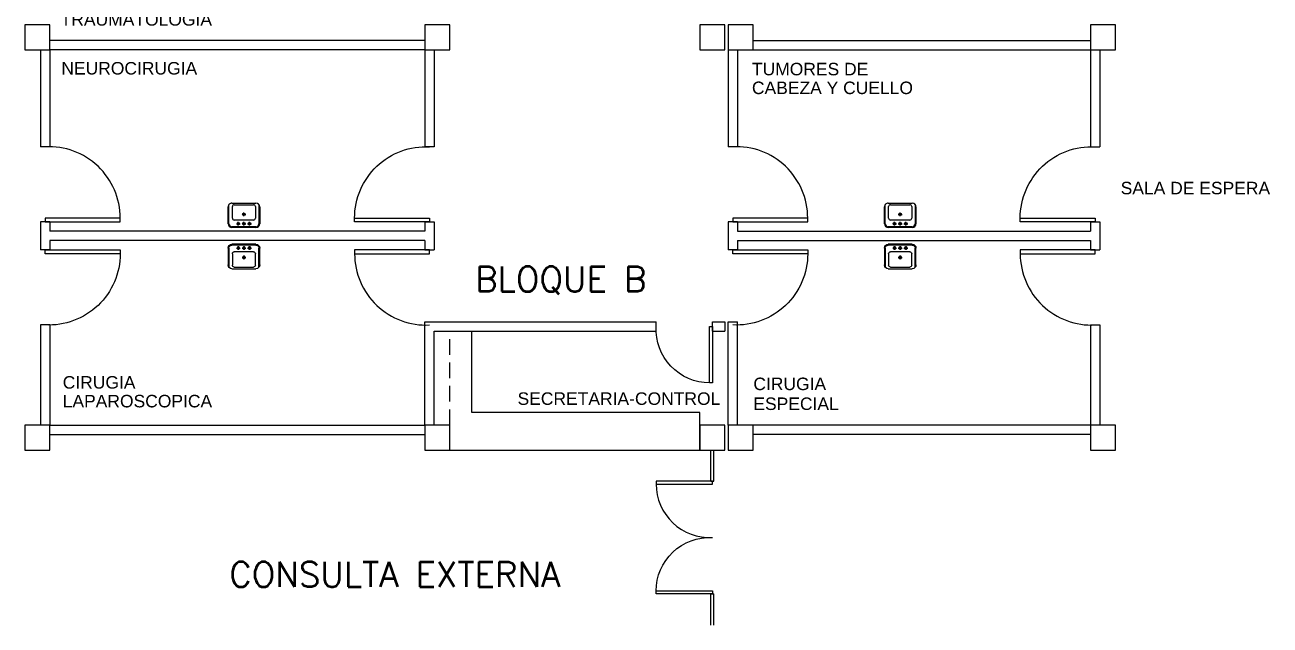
# Model space of a CAD drawing. Header units: metres. Extents: x 51 to 18146, y -212 to 18074.
# Drawn here: x 83.43 to 103.36, y 126.05 to 135.65 of the extents above; entities that cross this region are included whole.
import ezdxf

# ---------------------------------------------------------------- set-up
doc = ezdxf.new("R2010")
doc.units = ezdxf.units.M
doc.linetypes.add('HIDDEN', pattern=[0.375, 0.25, -0.125])
doc.layers.get('0').update_dxf_attribs({"color": 250})
for name, color, linetype in [('COL', 2, 'Continuous'), ('MU', 1, 'Continuous'), ('NO', 250, 'Continuous'), ('PA', 7, 'Continuous'), ('PU', 1, 'Continuous'), ('SA', 1, 'Continuous'), ('TA', 3, 'Continuous')]:
    doc.layers.add(name, color=color, linetype=linetype)
doc.layers.get('0').freeze()
doc.styles.add('ROMANS', font='romans', dxfattribs={"height": 0.13})
doc.styles.get("Standard").update_dxf_attribs({"font": 'arial.ttf'})

# ---------------------------------------------------------------- blocks, each defined once
blk = doc.blocks.new('AS-01')
at = {"color": 0}
for p, q in [((-0.186, 0.232), (0.199, 0.232)), ((-0.186, 0.219), (0.199, 0.219)), ((-0.083, 0.202), (-0.083, 0.142)), ((0.007, 0.202), (0.007, 0.142)), ((0.097, 0.202), (0.097, 0.142)), ((-0.246, -0.098), (-0.246, 0.172)), ((-0.233, -0.135), (-0.233, 0.172)), ((-0.178, -0.103), (-0.178, 0.082)), ((-0.148, 0.112), (0.162, 0.112)), ((-0.053, 0.172), (-0.113, 0.172)), ((0.037, 0.172), (-0.023, 0.172)), ((0.037, 0.022), (-0.023, 0.022)), ((0.007, 0.052), (0.007, -0.008)), ((0.127, 0.172), (0.067, 0.172)), ((0.192, 0.082), (0.192, -0.103)), ((0.247, 0.172), (0.247, -0.135)), ((0.259, 0.172), (0.259, -0.098)), ((0.199, -0.158), (-0.186, -0.158)), ((0.162, -0.133), (-0.148, -0.133))]:
    blk.add_line(p, q, dxfattribs=at)
for centre in [(-0.083, 0.172), (0.007, 0.172), (0.007, 0.022), (0.097, 0.172)]:
    blk.add_circle(centre, 0.02, dxfattribs=at)
for centre, radius, start, end in [((-0.186, 0.172), 0.06, 90, 180), ((-0.186, 0.172), 0.0475, 90, 180), ((0.199, 0.172), 0.06, 0, 90), ((0.199, 0.172), 0.0475, 0, 90), ((-0.148, 0.082), 0.03, 90, 180), ((0.162, 0.082), 0.03, 0, 90), ((-0.186, -0.098), 0.06, 180, 270), ((-0.148, -0.103), 0.03, 180, 270), ((0.162, -0.103), 0.03, 270, 0), ((0.199, -0.098), 0.06, 270, 0)]:
    blk.add_arc(centre, radius, start, end, dxfattribs=at)
blk = doc.blocks.new('-COL40-')
at = {"color": 0}
blk.add_lwpolyline([(-0.2, 0.2), (-0.2, -0.2), (0.2, -0.2), (0.2, 0.2)], close=True, dxfattribs=at)
blk = doc.blocks.new('P-IZ')
at = {"color": 0}
blk.add_lwpolyline([(0.05, 1), (0.05, 0), (0, 0), (0, 1), (0.05, 1, -0.429311), (1, 0, -3.280951)], format="xyb", dxfattribs=at)
blk = doc.blocks.new('P-DE')
at = {"color": 0}
blk.add_lwpolyline([(-0.05, 1), (-0.05, 0), (0, 0), (0, 1), (-0.05, 1, 0.429311), (-1, 0, 3.280951)], format="xyb", dxfattribs=at)

msp = doc.modelspace()

# ---------------------------------------------------------------- linework, layer by layer
at = {"layer": 'MU', "color": 0, "linetype": 'HIDDEN'}
msp.add_line((90.234, 129.247), (90.234, 130.747), dxfattribs=at)
at = {"layer": 'MU', "color": 0}
for p, q in [((90.584, 129.447), (90.584, 130.747)), ((94.234, 129.447), (90.584, 129.447)), ((94.234, 128.847), (94.234, 129.447)), ((90.234, 128.847), (94.234, 128.847))]:
    msp.add_line(p, q, dxfattribs=at)
at = {"layer": 'PA', "color": 0}
for p, q in [((89.834, 135.397), (83.834, 135.397)), ((95.084, 135.397), (100.484, 135.397)), ((83.684, 135.247), (83.684, 133.697)), ((89.834, 135.247), (83.834, 135.247)), ((83.834, 135.247), (83.834, 133.697)), ((89.834, 135.247), (89.834, 133.697)), ((89.984, 135.247), (89.984, 133.697)), ((94.684, 135.247), (94.684, 133.697)), ((94.834, 135.247), (94.834, 133.697)), ((95.084, 135.247), (100.484, 135.247)), ((100.484, 135.247), (100.484, 133.697)), ((100.634, 135.247), (100.634, 133.697)), ((83.834, 133.697), (83.684, 133.697)), ((89.984, 133.697), (89.834, 133.697)), ((94.834, 133.697), (94.684, 133.697)), ((100.484, 133.697), (100.634, 133.697)), ((83.684, 132.497), (83.684, 132.047)), ((83.834, 132.497), (83.684, 132.497)), ((83.684, 132.497), (83.684, 132.047)), ((83.834, 132.497), (83.834, 132.347)), ((83.834, 132.497), (83.834, 132.347)), ((89.834, 132.497), (89.834, 132.347)), ((89.834, 132.497), (89.984, 132.497)), ((89.834, 132.497), (89.834, 132.347)), ((89.984, 132.497), (89.984, 132.347)), ((94.684, 132.497), (94.684, 132.047)), ((94.834, 132.497), (94.684, 132.497)), ((94.684, 132.497), (94.684, 132.047)), ((94.834, 132.497), (94.834, 132.347)), ((94.834, 132.497), (94.834, 132.347)), ((100.484, 132.497), (100.484, 132.347)), ((100.484, 132.497), (100.634, 132.497)), ((100.484, 132.497), (100.484, 132.347)), ((100.634, 132.497), (100.634, 132.047)), ((100.634, 132.497), (100.634, 132.047)), ((89.834, 132.347), (83.834, 132.347)), ((89.984, 132.347), (89.984, 132.197)), ((94.684, 132.347), (94.684, 132.197)), ((94.834, 132.347), (100.484, 132.347)), ((89.834, 132.197), (83.834, 132.197)), ((83.834, 132.197), (83.834, 132.047)), ((83.834, 132.197), (83.834, 132.047)), ((89.834, 132.197), (89.834, 132.047)), ((89.834, 132.197), (89.834, 132.047)), ((89.984, 132.197), (89.984, 132.047)), ((94.834, 132.197), (100.484, 132.197)), ((94.834, 132.197), (94.834, 132.047)), ((94.834, 132.197), (94.834, 132.047)), ((100.484, 132.197), (100.484, 132.047)), ((100.484, 132.197), (100.484, 132.047)), ((83.834, 132.047), (83.684, 132.047)), ((89.834, 132.047), (89.984, 132.047)), ((94.834, 132.047), (94.684, 132.047)), ((100.484, 132.047), (100.634, 132.047)), ((89.834, 130.897), (93.534, 130.897)), ((89.834, 129.247), (89.834, 130.897)), ((93.534, 130.747), (93.534, 130.897)), ((94.434, 130.747), (94.434, 130.897)), ((94.434, 130.897), (94.634, 130.897)), ((94.634, 130.897), (94.634, 130.747)), ((94.684, 129.247), (94.684, 130.897)), ((94.684, 130.897), (94.834, 130.897)), ((94.834, 129.247), (94.834, 130.897)), ((83.834, 130.847), (83.684, 130.847)), ((83.684, 130.847), (83.684, 129.247)), ((83.834, 130.847), (83.834, 129.247)), ((89.984, 130.747), (93.534, 130.747)), ((89.984, 129.247), (89.984, 130.747)), ((94.434, 130.747), (94.634, 130.747)), ((100.484, 130.847), (100.484, 129.247)), ((100.484, 130.847), (100.634, 130.847)), ((100.634, 130.847), (100.634, 129.247)), ((83.834, 129.247), (89.834, 129.247)), ((100.484, 129.247), (95.084, 129.247)), ((83.834, 129.097), (89.834, 129.097)), ((100.484, 129.097), (95.084, 129.097))]:
    msp.add_line(p, q, dxfattribs=at)
at = {"layer": 'TA', "color": 0}
for p, q in [((94.409, 128.347), (94.409, 128.847)), ((94.459, 128.347), (94.459, 128.847)), ((94.409, 128.347), (94.459, 128.347)), ((94.409, 126.047), (94.409, 126.547)), ((94.409, 126.547), (94.459, 126.547)), ((94.459, 126.047), (94.459, 126.547))]:
    msp.add_line(p, q, dxfattribs=at)

# ---------------------------------------------------------------- block references
at = {"layer": 'COL', "color": 0}
for p in [(83.634, 135.447), (90.034, 135.447), (94.434, 135.447), (94.884, 135.447), (100.684, 135.447), (83.634, 129.047), (90.034, 129.047), (94.434, 129.047), (94.884, 129.047), (100.684, 129.047)]:
    msp.add_blockref('-COL40-', p, dxfattribs=at)
at = {"layer": 'PU', "color": 0}
for name, p, xscale, yscale, zscale, rotation in [('P-DE', (83.759, 132.497), 1.199999999999999, 1.199999999999999, 1.199999999999999, 270), ('P-DE', (89.909, 132.497), -1.199999999999999, 1.199999999999999, 1.199999999999999, 90), ('P-DE', (94.759, 132.497), 1.199999999999999, 1.199999999999999, 1.199999999999999, 270), ('P-DE', (100.559, 132.497), -1.199999999999999, 1.199999999999999, 1.199999999999999, 90), ('P-DE', (83.759, 132.047), -1.199999999999999, 1.199999999999999, 1.199999999999999, 270), ('P-DE', (89.909, 132.047), 1.199999999999999, 1.199999999999999, 1.199999999999999, 90), ('P-DE', (94.759, 132.047), -1.199999999999999, 1.199999999999999, 1.199999999999999, 270), ('P-DE', (100.559, 132.047), 1.199999999999999, 1.199999999999999, 1.199999999999999, 90), ('P-IZ', (94.434, 130.822), 0.9, 0.9, 0.9, 180), ('P-DE', (94.434, 128.347), 0.9, 0.9, 0.9, 90), ('P-DE', (94.434, 126.547), -0.9, 0.9, 0.9, 90)]:
    msp.add_blockref(name, p, dxfattribs=dict(at, xscale=xscale, yscale=yscale, zscale=zscale, rotation=rotation))
at = {"layer": 'SA', "color": 0, "rotation": 180}
for p in [(86.945, 132.638), (97.445, 132.638)]:
    msp.add_blockref('AS-01', p, dxfattribs=at)
at = {"layer": 'SA', "color": 0, "xscale": -1}
for p in [(86.945, 131.905), (97.445, 131.905)]:
    msp.add_blockref('AS-01', p, dxfattribs=at)

# ---------------------------------------------------------------- texts
at = {"layer": 'NO', "color": 0}
for s, p in [('TRAUMATOLOGIA', (84.006, 135.635)), ('NEUROCIRUGIA', (84.017, 134.853)), ('TUMORES DE ', (95.066, 134.84)), ('CABEZA Y CUELLO ', (95.066, 134.54)), ('SALA DE ESPERA', (100.966, 132.937)), ('CIRUGIA', (84.039, 129.829)), ('CIRUGIA', (95.089, 129.805)), ('LAPAROSCOPICA', (84.039, 129.529)), ('SECRETARIA-CONTROL', (91.316, 129.569)), ('ESPECIAL', (95.089, 129.487))]:
    msp.add_text(s, height=0.2, dxfattribs=at).set_placement(p)
at = {"layer": 'NO', "color": 0, "style": 'ROMANS'}
for s, p in [('BLOQUE B', (90.637, 131.38)), ('CONSULTA EXTERNA', (86.703, 126.658))]:
    msp.add_text(s, height=0.4, dxfattribs=at).set_placement(p)

doc.saveas('drawing.dxf')
